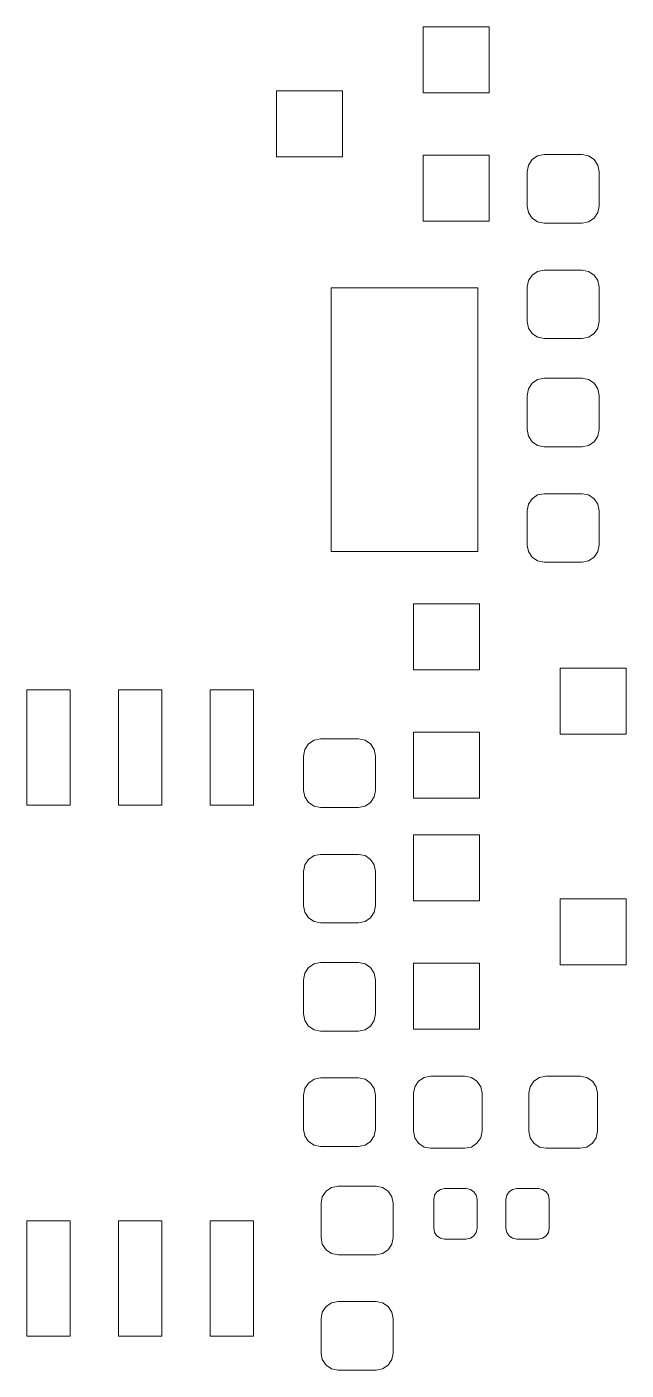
# Model space of a CAD drawing. Header units: millimetres. Extents: x -38 to 35, y -96 to 126.
# Drawn here: x 26.98 to 35.29, y 107.72 to 126.34 of the extents above; entities that cross this region are included whole.
import ezdxf

# ---------------------------------------------------------------- set-up
doc = ezdxf.new("R2010")
doc.units = ezdxf.units.MM
doc.header["$MEASUREMENT"] = 0
doc.layers.add('Layer 1', color=7, linetype='Continuous')

msp = doc.modelspace()

# ---------------------------------------------------------------- linework, layer by layer
at = {"layer": 'Layer 1', "lineweight": 9}
for points, knots in [([(33.3929, 126.3402), (33.3929, 126.3402), (32.4785, 126.3402), (32.4785, 126.3402), (32.4785, 126.3402), (32.4785, 126.3402), (32.4785, 125.4258), (32.4785, 125.4258), (32.4785, 125.4258), (32.4785, 125.4258), (33.3929, 125.4258), (33.3929, 125.4258), (33.3929, 125.4258), (33.3929, 125.4258), (33.3929, 126.3402), (33.3929, 126.3402)], [0, 0, 0, 0, 0.2, 0.2, 0.2, 0.2, 0.4, 0.4, 0.4, 0.4, 0.6, 0.6, 0.6, 0.6, 1, 1, 1, 1]), ([(31.3609, 125.4512), (31.3609, 125.4512), (30.4465, 125.4512), (30.4465, 125.4512), (30.4465, 125.4512), (30.4465, 125.4512), (30.4465, 124.5368), (30.4465, 124.5368), (30.4465, 124.5368), (30.4465, 124.5368), (31.3609, 124.5368), (31.3609, 124.5368), (31.3609, 124.5368), (31.3609, 124.5368), (31.3609, 125.4512), (31.3609, 125.4512)], [0, 0, 0, 0, 0.2, 0.2, 0.2, 0.2, 0.4, 0.4, 0.4, 0.4, 0.6, 0.6, 0.6, 0.6, 1, 1, 1, 1]), ([(33.3929, 124.5622), (33.3929, 124.5622), (32.4785, 124.5622), (32.4785, 124.5622), (32.4785, 124.5622), (32.4785, 124.5622), (32.4785, 123.6478), (32.4785, 123.6478), (32.4785, 123.6478), (32.4785, 123.6478), (33.3929, 123.6478), (33.3929, 123.6478), (33.3929, 123.6478), (33.3929, 123.6478), (33.3929, 124.5622), (33.3929, 124.5622)], [0, 0, 0, 0, 0.2, 0.2, 0.2, 0.2, 0.4, 0.4, 0.4, 0.4, 0.6, 0.6, 0.6, 0.6, 1, 1, 1, 1]), ([(34.1572, 124.569), (34.1572, 124.569), (34.0663, 124.5509), (34.0663, 124.5509), (34.0663, 124.5509), (34.0663, 124.5509), (33.9893, 124.4994), (33.9893, 124.4994), (33.9893, 124.4994), (33.9893, 124.4994), (33.9378, 124.4224), (33.9378, 124.4224), (33.9378, 124.4224), (33.9378, 124.4224), (33.9197, 124.3315), (33.9197, 124.3315), (33.9197, 124.3315), (33.9197, 124.3315), (33.9197, 123.8565), (33.9197, 123.8565), (33.9197, 123.8565), (33.9197, 123.8565), (33.9378, 123.7656), (33.9378, 123.7656), (33.9378, 123.7656), (33.9378, 123.7656), (33.9893, 123.6886), (33.9893, 123.6886), (33.9893, 123.6886), (33.9893, 123.6886), (34.0663, 123.6371), (34.0663, 123.6371), (34.0663, 123.6371), (34.0663, 123.6371), (34.1572, 123.619), (34.1572, 123.619), (34.1572, 123.619), (34.1572, 123.619), (34.6822, 123.619), (34.6822, 123.619), (34.6822, 123.619), (34.6822, 123.619), (34.7731, 123.6371), (34.7731, 123.6371), (34.7731, 123.6371), (34.7731, 123.6371), (34.8501, 123.6886), (34.8501, 123.6886), (34.8501, 123.6886), (34.8501, 123.6886), (34.9016, 123.7656), (34.9016, 123.7656), (34.9016, 123.7656), (34.9016, 123.7656), (34.9197, 123.8565), (34.9197, 123.8565), (34.9197, 123.8565), (34.9197, 123.8565), (34.9197, 124.3315), (34.9197, 124.3315), (34.9197, 124.3315), (34.9197, 124.3315), (34.9016, 124.4224), (34.9016, 124.4224), (34.9016, 124.4224), (34.9016, 124.4224), (34.8501, 124.4994), (34.8501, 124.4994), (34.8501, 124.4994), (34.8501, 124.4994), (34.7731, 124.5509), (34.7731, 124.5509), (34.7731, 124.5509), (34.7731, 124.5509), (34.6822, 124.569), (34.6822, 124.569), (34.6822, 124.569), (34.6822, 124.569), (34.1572, 124.569), (34.1572, 124.569)], [0, 0, 0, 0, 0.047619, 0.047619, 0.047619, 0.047619, 0.0952381, 0.0952381, 0.0952381, 0.0952381, 0.1428571, 0.1428571, 0.1428571, 0.1428571, 0.1904762, 0.1904762, 0.1904762, 0.1904762, 0.2380952, 0.2380952, 0.2380952, 0.2380952, 0.2857143, 0.2857143, 0.2857143, 0.2857143, 0.3333333, 0.3333333, 0.3333333, 0.3333333, 0.3809524, 0.3809524, 0.3809524, 0.3809524, 0.4285714, 0.4285714, 0.4285714, 0.4285714, 0.4761905, 0.4761905, 0.4761905, 0.4761905, 0.5238095, 0.5238095, 0.5238095, 0.5238095, 0.5714286, 0.5714286, 0.5714286, 0.5714286, 0.6190476, 0.6190476, 0.6190476, 0.6190476, 0.6666667, 0.6666667, 0.6666667, 0.6666667, 0.7142857, 0.7142857, 0.7142857, 0.7142857, 0.7619048, 0.7619048, 0.7619048, 0.7619048, 0.8095238, 0.8095238, 0.8095238, 0.8095238, 0.8571429, 0.8571429, 0.8571429, 0.8571429, 0.9047619, 0.9047619, 0.9047619, 0.9047619, 1, 1, 1, 1]), ([(34.1572, 122.969), (34.1572, 122.969), (34.0663, 122.9509), (34.0663, 122.9509), (34.0663, 122.9509), (34.0663, 122.9509), (33.9893, 122.8994), (33.9893, 122.8994), (33.9893, 122.8994), (33.9893, 122.8994), (33.9378, 122.8224), (33.9378, 122.8224), (33.9378, 122.8224), (33.9378, 122.8224), (33.9197, 122.7315), (33.9197, 122.7315), (33.9197, 122.7315), (33.9197, 122.7315), (33.9197, 122.2565), (33.9197, 122.2565), (33.9197, 122.2565), (33.9197, 122.2565), (33.9378, 122.1656), (33.9378, 122.1656), (33.9378, 122.1656), (33.9378, 122.1656), (33.9893, 122.0886), (33.9893, 122.0886), (33.9893, 122.0886), (33.9893, 122.0886), (34.0663, 122.0371), (34.0663, 122.0371), (34.0663, 122.0371), (34.0663, 122.0371), (34.1572, 122.019), (34.1572, 122.019), (34.1572, 122.019), (34.1572, 122.019), (34.6822, 122.019), (34.6822, 122.019), (34.6822, 122.019), (34.6822, 122.019), (34.7731, 122.0371), (34.7731, 122.0371), (34.7731, 122.0371), (34.7731, 122.0371), (34.8501, 122.0886), (34.8501, 122.0886), (34.8501, 122.0886), (34.8501, 122.0886), (34.9016, 122.1656), (34.9016, 122.1656), (34.9016, 122.1656), (34.9016, 122.1656), (34.9197, 122.2565), (34.9197, 122.2565), (34.9197, 122.2565), (34.9197, 122.2565), (34.9197, 122.7315), (34.9197, 122.7315), (34.9197, 122.7315), (34.9197, 122.7315), (34.9016, 122.8224), (34.9016, 122.8224), (34.9016, 122.8224), (34.9016, 122.8224), (34.8501, 122.8994), (34.8501, 122.8994), (34.8501, 122.8994), (34.8501, 122.8994), (34.7731, 122.9509), (34.7731, 122.9509), (34.7731, 122.9509), (34.7731, 122.9509), (34.6822, 122.969), (34.6822, 122.969), (34.6822, 122.969), (34.6822, 122.969), (34.1572, 122.969), (34.1572, 122.969)], [0, 0, 0, 0, 0.047619, 0.047619, 0.047619, 0.047619, 0.0952381, 0.0952381, 0.0952381, 0.0952381, 0.1428571, 0.1428571, 0.1428571, 0.1428571, 0.1904762, 0.1904762, 0.1904762, 0.1904762, 0.2380952, 0.2380952, 0.2380952, 0.2380952, 0.2857143, 0.2857143, 0.2857143, 0.2857143, 0.3333333, 0.3333333, 0.3333333, 0.3333333, 0.3809524, 0.3809524, 0.3809524, 0.3809524, 0.4285714, 0.4285714, 0.4285714, 0.4285714, 0.4761905, 0.4761905, 0.4761905, 0.4761905, 0.5238095, 0.5238095, 0.5238095, 0.5238095, 0.5714286, 0.5714286, 0.5714286, 0.5714286, 0.6190476, 0.6190476, 0.6190476, 0.6190476, 0.6666667, 0.6666667, 0.6666667, 0.6666667, 0.7142857, 0.7142857, 0.7142857, 0.7142857, 0.7619048, 0.7619048, 0.7619048, 0.7619048, 0.8095238, 0.8095238, 0.8095238, 0.8095238, 0.8571429, 0.8571429, 0.8571429, 0.8571429, 0.9047619, 0.9047619, 0.9047619, 0.9047619, 1, 1, 1, 1]), ([(33.2377, 122.7228), (33.2377, 122.7228), (31.2057, 122.7228), (31.2057, 122.7228), (31.2057, 122.7228), (31.2057, 122.7228), (31.2057, 119.0652), (31.2057, 119.0652), (31.2057, 119.0652), (31.2057, 119.0652), (33.2377, 119.0652), (33.2377, 119.0652), (33.2377, 119.0652), (33.2377, 119.0652), (33.2377, 122.7228), (33.2377, 122.7228)], [0, 0, 0, 0, 0.2, 0.2, 0.2, 0.2, 0.4, 0.4, 0.4, 0.4, 0.6, 0.6, 0.6, 0.6, 1, 1, 1, 1]), ([(34.6822, 120.519), (34.6822, 120.519), (34.7731, 120.5371), (34.7731, 120.5371), (34.7731, 120.5371), (34.7731, 120.5371), (34.8501, 120.5886), (34.8501, 120.5886), (34.8501, 120.5886), (34.8501, 120.5886), (34.9016, 120.6656), (34.9016, 120.6656), (34.9016, 120.6656), (34.9016, 120.6656), (34.9197, 120.7565), (34.9197, 120.7565), (34.9197, 120.7565), (34.9197, 120.7565), (34.9197, 121.2315), (34.9197, 121.2315), (34.9197, 121.2315), (34.9197, 121.2315), (34.9016, 121.3224), (34.9016, 121.3224), (34.9016, 121.3224), (34.9016, 121.3224), (34.8501, 121.3994), (34.8501, 121.3994), (34.8501, 121.3994), (34.8501, 121.3994), (34.7731, 121.4509), (34.7731, 121.4509), (34.7731, 121.4509), (34.7731, 121.4509), (34.6822, 121.469), (34.6822, 121.469), (34.6822, 121.469), (34.6822, 121.469), (34.1572, 121.469), (34.1572, 121.469), (34.1572, 121.469), (34.1572, 121.469), (34.0663, 121.4509), (34.0663, 121.4509), (34.0663, 121.4509), (34.0663, 121.4509), (33.9893, 121.3994), (33.9893, 121.3994), (33.9893, 121.3994), (33.9893, 121.3994), (33.9378, 121.3224), (33.9378, 121.3224), (33.9378, 121.3224), (33.9378, 121.3224), (33.9197, 121.2315), (33.9197, 121.2315), (33.9197, 121.2315), (33.9197, 121.2315), (33.9197, 120.7565), (33.9197, 120.7565), (33.9197, 120.7565), (33.9197, 120.7565), (33.9378, 120.6656), (33.9378, 120.6656), (33.9378, 120.6656), (33.9378, 120.6656), (33.9893, 120.5886), (33.9893, 120.5886), (33.9893, 120.5886), (33.9893, 120.5886), (34.0663, 120.5371), (34.0663, 120.5371), (34.0663, 120.5371), (34.0663, 120.5371), (34.1572, 120.519), (34.1572, 120.519), (34.1572, 120.519), (34.1572, 120.519), (34.6822, 120.519), (34.6822, 120.519)], [0, 0, 0, 0, 0.047619, 0.047619, 0.047619, 0.047619, 0.0952381, 0.0952381, 0.0952381, 0.0952381, 0.1428571, 0.1428571, 0.1428571, 0.1428571, 0.1904762, 0.1904762, 0.1904762, 0.1904762, 0.2380952, 0.2380952, 0.2380952, 0.2380952, 0.2857143, 0.2857143, 0.2857143, 0.2857143, 0.3333333, 0.3333333, 0.3333333, 0.3333333, 0.3809524, 0.3809524, 0.3809524, 0.3809524, 0.4285714, 0.4285714, 0.4285714, 0.4285714, 0.4761905, 0.4761905, 0.4761905, 0.4761905, 0.5238095, 0.5238095, 0.5238095, 0.5238095, 0.5714286, 0.5714286, 0.5714286, 0.5714286, 0.6190476, 0.6190476, 0.6190476, 0.6190476, 0.6666667, 0.6666667, 0.6666667, 0.6666667, 0.7142857, 0.7142857, 0.7142857, 0.7142857, 0.7619048, 0.7619048, 0.7619048, 0.7619048, 0.8095238, 0.8095238, 0.8095238, 0.8095238, 0.8571429, 0.8571429, 0.8571429, 0.8571429, 0.9047619, 0.9047619, 0.9047619, 0.9047619, 1, 1, 1, 1]), ([(34.6822, 118.919), (34.6822, 118.919), (34.7731, 118.9371), (34.7731, 118.9371), (34.7731, 118.9371), (34.7731, 118.9371), (34.8501, 118.9886), (34.8501, 118.9886), (34.8501, 118.9886), (34.8501, 118.9886), (34.9016, 119.0656), (34.9016, 119.0656), (34.9016, 119.0656), (34.9016, 119.0656), (34.9197, 119.1565), (34.9197, 119.1565), (34.9197, 119.1565), (34.9197, 119.1565), (34.9197, 119.6315), (34.9197, 119.6315), (34.9197, 119.6315), (34.9197, 119.6315), (34.9016, 119.7224), (34.9016, 119.7224), (34.9016, 119.7224), (34.9016, 119.7224), (34.8501, 119.7994), (34.8501, 119.7994), (34.8501, 119.7994), (34.8501, 119.7994), (34.7731, 119.8509), (34.7731, 119.8509), (34.7731, 119.8509), (34.7731, 119.8509), (34.6822, 119.869), (34.6822, 119.869), (34.6822, 119.869), (34.6822, 119.869), (34.1572, 119.869), (34.1572, 119.869), (34.1572, 119.869), (34.1572, 119.869), (34.0663, 119.8509), (34.0663, 119.8509), (34.0663, 119.8509), (34.0663, 119.8509), (33.9893, 119.7994), (33.9893, 119.7994), (33.9893, 119.7994), (33.9893, 119.7994), (33.9378, 119.7224), (33.9378, 119.7224), (33.9378, 119.7224), (33.9378, 119.7224), (33.9197, 119.6315), (33.9197, 119.6315), (33.9197, 119.6315), (33.9197, 119.6315), (33.9197, 119.1565), (33.9197, 119.1565), (33.9197, 119.1565), (33.9197, 119.1565), (33.9378, 119.0656), (33.9378, 119.0656), (33.9378, 119.0656), (33.9378, 119.0656), (33.9893, 118.9886), (33.9893, 118.9886), (33.9893, 118.9886), (33.9893, 118.9886), (34.0663, 118.9371), (34.0663, 118.9371), (34.0663, 118.9371), (34.0663, 118.9371), (34.1572, 118.919), (34.1572, 118.919), (34.1572, 118.919), (34.1572, 118.919), (34.6822, 118.919), (34.6822, 118.919)], [0, 0, 0, 0, 0.047619, 0.047619, 0.047619, 0.047619, 0.0952381, 0.0952381, 0.0952381, 0.0952381, 0.1428571, 0.1428571, 0.1428571, 0.1428571, 0.1904762, 0.1904762, 0.1904762, 0.1904762, 0.2380952, 0.2380952, 0.2380952, 0.2380952, 0.2857143, 0.2857143, 0.2857143, 0.2857143, 0.3333333, 0.3333333, 0.3333333, 0.3333333, 0.3809524, 0.3809524, 0.3809524, 0.3809524, 0.4285714, 0.4285714, 0.4285714, 0.4285714, 0.4761905, 0.4761905, 0.4761905, 0.4761905, 0.5238095, 0.5238095, 0.5238095, 0.5238095, 0.5714286, 0.5714286, 0.5714286, 0.5714286, 0.6190476, 0.6190476, 0.6190476, 0.6190476, 0.6666667, 0.6666667, 0.6666667, 0.6666667, 0.7142857, 0.7142857, 0.7142857, 0.7142857, 0.7619048, 0.7619048, 0.7619048, 0.7619048, 0.8095238, 0.8095238, 0.8095238, 0.8095238, 0.8571429, 0.8571429, 0.8571429, 0.8571429, 0.9047619, 0.9047619, 0.9047619, 0.9047619, 1, 1, 1, 1]), ([(32.3465, 117.4258), (32.3465, 117.4258), (33.2609, 117.4258), (33.2609, 117.4258), (33.2609, 117.4258), (33.2609, 117.4258), (33.2609, 118.3402), (33.2609, 118.3402), (33.2609, 118.3402), (33.2609, 118.3402), (32.3465, 118.3402), (32.3465, 118.3402), (32.3465, 118.3402), (32.3465, 118.3402), (32.3465, 117.4258), (32.3465, 117.4258)], [0, 0, 0, 0, 0.2, 0.2, 0.2, 0.2, 0.4, 0.4, 0.4, 0.4, 0.6, 0.6, 0.6, 0.6, 1, 1, 1, 1]), ([(34.3785, 116.5368), (34.3785, 116.5368), (35.2929, 116.5368), (35.2929, 116.5368), (35.2929, 116.5368), (35.2929, 116.5368), (35.2929, 117.4512), (35.2929, 117.4512), (35.2929, 117.4512), (35.2929, 117.4512), (34.3785, 117.4512), (34.3785, 117.4512), (34.3785, 117.4512), (34.3785, 117.4512), (34.3785, 116.5368), (34.3785, 116.5368)], [0, 0, 0, 0, 0.2, 0.2, 0.2, 0.2, 0.4, 0.4, 0.4, 0.4, 0.6, 0.6, 0.6, 0.6, 1, 1, 1, 1]), ([(30.1247, 115.5505), (30.1247, 115.5505), (30.1247, 117.1505), (30.1247, 117.1505), (30.1247, 117.1505), (30.1247, 117.1505), (29.5247, 117.1505), (29.5247, 117.1505), (29.5247, 117.1505), (29.5247, 117.1505), (29.5247, 115.5505), (29.5247, 115.5505), (29.5247, 115.5505), (29.5247, 115.5505), (30.1247, 115.5505), (30.1247, 115.5505)], [0, 0, 0, 0, 0.2, 0.2, 0.2, 0.2, 0.4, 0.4, 0.4, 0.4, 0.6, 0.6, 0.6, 0.6, 1, 1, 1, 1]), ([(31.0572, 116.469), (31.0572, 116.469), (30.9663, 116.4509), (30.9663, 116.4509), (30.9663, 116.4509), (30.9663, 116.4509), (30.8893, 116.3994), (30.8893, 116.3994), (30.8893, 116.3994), (30.8893, 116.3994), (30.8378, 116.3224), (30.8378, 116.3224), (30.8378, 116.3224), (30.8378, 116.3224), (30.8197, 116.2315), (30.8197, 116.2315), (30.8197, 116.2315), (30.8197, 116.2315), (30.8197, 115.7565), (30.8197, 115.7565), (30.8197, 115.7565), (30.8197, 115.7565), (30.8378, 115.6656), (30.8378, 115.6656), (30.8378, 115.6656), (30.8378, 115.6656), (30.8893, 115.5886), (30.8893, 115.5886), (30.8893, 115.5886), (30.8893, 115.5886), (30.9663, 115.5371), (30.9663, 115.5371), (30.9663, 115.5371), (30.9663, 115.5371), (31.0572, 115.519), (31.0572, 115.519), (31.0572, 115.519), (31.0572, 115.519), (31.5822, 115.519), (31.5822, 115.519), (31.5822, 115.519), (31.5822, 115.519), (31.6731, 115.5371), (31.6731, 115.5371), (31.6731, 115.5371), (31.6731, 115.5371), (31.7501, 115.5886), (31.7501, 115.5886), (31.7501, 115.5886), (31.7501, 115.5886), (31.8016, 115.6656), (31.8016, 115.6656), (31.8016, 115.6656), (31.8016, 115.6656), (31.8197, 115.7565), (31.8197, 115.7565), (31.8197, 115.7565), (31.8197, 115.7565), (31.8197, 116.2315), (31.8197, 116.2315), (31.8197, 116.2315), (31.8197, 116.2315), (31.8016, 116.3224), (31.8016, 116.3224), (31.8016, 116.3224), (31.8016, 116.3224), (31.7501, 116.3994), (31.7501, 116.3994), (31.7501, 116.3994), (31.7501, 116.3994), (31.6731, 116.4509), (31.6731, 116.4509), (31.6731, 116.4509), (31.6731, 116.4509), (31.5822, 116.469), (31.5822, 116.469), (31.5822, 116.469), (31.5822, 116.469), (31.0572, 116.469), (31.0572, 116.469)], [0, 0, 0, 0, 0.047619, 0.047619, 0.047619, 0.047619, 0.0952381, 0.0952381, 0.0952381, 0.0952381, 0.1428571, 0.1428571, 0.1428571, 0.1428571, 0.1904762, 0.1904762, 0.1904762, 0.1904762, 0.2380952, 0.2380952, 0.2380952, 0.2380952, 0.2857143, 0.2857143, 0.2857143, 0.2857143, 0.3333333, 0.3333333, 0.3333333, 0.3333333, 0.3809524, 0.3809524, 0.3809524, 0.3809524, 0.4285714, 0.4285714, 0.4285714, 0.4285714, 0.4761905, 0.4761905, 0.4761905, 0.4761905, 0.5238095, 0.5238095, 0.5238095, 0.5238095, 0.5714286, 0.5714286, 0.5714286, 0.5714286, 0.6190476, 0.6190476, 0.6190476, 0.6190476, 0.6666667, 0.6666667, 0.6666667, 0.6666667, 0.7142857, 0.7142857, 0.7142857, 0.7142857, 0.7619048, 0.7619048, 0.7619048, 0.7619048, 0.8095238, 0.8095238, 0.8095238, 0.8095238, 0.8571429, 0.8571429, 0.8571429, 0.8571429, 0.9047619, 0.9047619, 0.9047619, 0.9047619, 1, 1, 1, 1]), ([(32.3465, 115.6478), (32.3465, 115.6478), (33.2609, 115.6478), (33.2609, 115.6478), (33.2609, 115.6478), (33.2609, 115.6478), (33.2609, 116.5622), (33.2609, 116.5622), (33.2609, 116.5622), (33.2609, 116.5622), (32.3465, 116.5622), (32.3465, 116.5622), (32.3465, 116.5622), (32.3465, 116.5622), (32.3465, 115.6478), (32.3465, 115.6478)], [0, 0, 0, 0, 0.2, 0.2, 0.2, 0.2, 0.4, 0.4, 0.4, 0.4, 0.6, 0.6, 0.6, 0.6, 1, 1, 1, 1]), ([(32.3465, 114.2258), (32.3465, 114.2258), (33.2609, 114.2258), (33.2609, 114.2258), (33.2609, 114.2258), (33.2609, 114.2258), (33.2609, 115.1402), (33.2609, 115.1402), (33.2609, 115.1402), (33.2609, 115.1402), (32.3465, 115.1402), (32.3465, 115.1402), (32.3465, 115.1402), (32.3465, 115.1402), (32.3465, 114.2258), (32.3465, 114.2258)], [0, 0, 0, 0, 0.2, 0.2, 0.2, 0.2, 0.4, 0.4, 0.4, 0.4, 0.6, 0.6, 0.6, 0.6, 1, 1, 1, 1]), ([(31.0572, 114.869), (31.0572, 114.869), (30.9663, 114.8509), (30.9663, 114.8509), (30.9663, 114.8509), (30.9663, 114.8509), (30.8893, 114.7994), (30.8893, 114.7994), (30.8893, 114.7994), (30.8893, 114.7994), (30.8378, 114.7224), (30.8378, 114.7224), (30.8378, 114.7224), (30.8378, 114.7224), (30.8197, 114.6315), (30.8197, 114.6315), (30.8197, 114.6315), (30.8197, 114.6315), (30.8197, 114.1565), (30.8197, 114.1565), (30.8197, 114.1565), (30.8197, 114.1565), (30.8378, 114.0656), (30.8378, 114.0656), (30.8378, 114.0656), (30.8378, 114.0656), (30.8893, 113.9886), (30.8893, 113.9886), (30.8893, 113.9886), (30.8893, 113.9886), (30.9663, 113.9371), (30.9663, 113.9371), (30.9663, 113.9371), (30.9663, 113.9371), (31.0572, 113.919), (31.0572, 113.919), (31.0572, 113.919), (31.0572, 113.919), (31.5822, 113.919), (31.5822, 113.919), (31.5822, 113.919), (31.5822, 113.919), (31.6731, 113.9371), (31.6731, 113.9371), (31.6731, 113.9371), (31.6731, 113.9371), (31.7501, 113.9886), (31.7501, 113.9886), (31.7501, 113.9886), (31.7501, 113.9886), (31.8016, 114.0656), (31.8016, 114.0656), (31.8016, 114.0656), (31.8016, 114.0656), (31.8197, 114.1565), (31.8197, 114.1565), (31.8197, 114.1565), (31.8197, 114.1565), (31.8197, 114.6315), (31.8197, 114.6315), (31.8197, 114.6315), (31.8197, 114.6315), (31.8016, 114.7224), (31.8016, 114.7224), (31.8016, 114.7224), (31.8016, 114.7224), (31.7501, 114.7994), (31.7501, 114.7994), (31.7501, 114.7994), (31.7501, 114.7994), (31.6731, 114.8509), (31.6731, 114.8509), (31.6731, 114.8509), (31.6731, 114.8509), (31.5822, 114.869), (31.5822, 114.869), (31.5822, 114.869), (31.5822, 114.869), (31.0572, 114.869), (31.0572, 114.869)], [0, 0, 0, 0, 0.047619, 0.047619, 0.047619, 0.047619, 0.0952381, 0.0952381, 0.0952381, 0.0952381, 0.1428571, 0.1428571, 0.1428571, 0.1428571, 0.1904762, 0.1904762, 0.1904762, 0.1904762, 0.2380952, 0.2380952, 0.2380952, 0.2380952, 0.2857143, 0.2857143, 0.2857143, 0.2857143, 0.3333333, 0.3333333, 0.3333333, 0.3333333, 0.3809524, 0.3809524, 0.3809524, 0.3809524, 0.4285714, 0.4285714, 0.4285714, 0.4285714, 0.4761905, 0.4761905, 0.4761905, 0.4761905, 0.5238095, 0.5238095, 0.5238095, 0.5238095, 0.5714286, 0.5714286, 0.5714286, 0.5714286, 0.6190476, 0.6190476, 0.6190476, 0.6190476, 0.6666667, 0.6666667, 0.6666667, 0.6666667, 0.7142857, 0.7142857, 0.7142857, 0.7142857, 0.7619048, 0.7619048, 0.7619048, 0.7619048, 0.8095238, 0.8095238, 0.8095238, 0.8095238, 0.8571429, 0.8571429, 0.8571429, 0.8571429, 0.9047619, 0.9047619, 0.9047619, 0.9047619, 1, 1, 1, 1]), ([(34.3785, 113.3368), (34.3785, 113.3368), (35.2929, 113.3368), (35.2929, 113.3368), (35.2929, 113.3368), (35.2929, 113.3368), (35.2929, 114.2512), (35.2929, 114.2512), (35.2929, 114.2512), (35.2929, 114.2512), (34.3785, 114.2512), (34.3785, 114.2512), (34.3785, 114.2512), (34.3785, 114.2512), (34.3785, 113.3368), (34.3785, 113.3368)], [0, 0, 0, 0, 0.2, 0.2, 0.2, 0.2, 0.4, 0.4, 0.4, 0.4, 0.6, 0.6, 0.6, 0.6, 1, 1, 1, 1]), ([(31.5822, 112.419), (31.5822, 112.419), (31.6731, 112.4371), (31.6731, 112.4371), (31.6731, 112.4371), (31.6731, 112.4371), (31.7501, 112.4886), (31.7501, 112.4886), (31.7501, 112.4886), (31.7501, 112.4886), (31.8016, 112.5656), (31.8016, 112.5656), (31.8016, 112.5656), (31.8016, 112.5656), (31.8197, 112.6565), (31.8197, 112.6565), (31.8197, 112.6565), (31.8197, 112.6565), (31.8197, 113.1315), (31.8197, 113.1315), (31.8197, 113.1315), (31.8197, 113.1315), (31.8016, 113.2224), (31.8016, 113.2224), (31.8016, 113.2224), (31.8016, 113.2224), (31.7501, 113.2994), (31.7501, 113.2994), (31.7501, 113.2994), (31.7501, 113.2994), (31.6731, 113.3509), (31.6731, 113.3509), (31.6731, 113.3509), (31.6731, 113.3509), (31.5822, 113.369), (31.5822, 113.369), (31.5822, 113.369), (31.5822, 113.369), (31.0572, 113.369), (31.0572, 113.369), (31.0572, 113.369), (31.0572, 113.369), (30.9663, 113.3509), (30.9663, 113.3509), (30.9663, 113.3509), (30.9663, 113.3509), (30.8893, 113.2994), (30.8893, 113.2994), (30.8893, 113.2994), (30.8893, 113.2994), (30.8378, 113.2224), (30.8378, 113.2224), (30.8378, 113.2224), (30.8378, 113.2224), (30.8197, 113.1315), (30.8197, 113.1315), (30.8197, 113.1315), (30.8197, 113.1315), (30.8197, 112.6565), (30.8197, 112.6565), (30.8197, 112.6565), (30.8197, 112.6565), (30.8378, 112.5656), (30.8378, 112.5656), (30.8378, 112.5656), (30.8378, 112.5656), (30.8893, 112.4886), (30.8893, 112.4886), (30.8893, 112.4886), (30.8893, 112.4886), (30.9663, 112.4371), (30.9663, 112.4371), (30.9663, 112.4371), (30.9663, 112.4371), (31.0572, 112.419), (31.0572, 112.419), (31.0572, 112.419), (31.0572, 112.419), (31.5822, 112.419), (31.5822, 112.419)], [0, 0, 0, 0, 0.047619, 0.047619, 0.047619, 0.047619, 0.0952381, 0.0952381, 0.0952381, 0.0952381, 0.1428571, 0.1428571, 0.1428571, 0.1428571, 0.1904762, 0.1904762, 0.1904762, 0.1904762, 0.2380952, 0.2380952, 0.2380952, 0.2380952, 0.2857143, 0.2857143, 0.2857143, 0.2857143, 0.3333333, 0.3333333, 0.3333333, 0.3333333, 0.3809524, 0.3809524, 0.3809524, 0.3809524, 0.4285714, 0.4285714, 0.4285714, 0.4285714, 0.4761905, 0.4761905, 0.4761905, 0.4761905, 0.5238095, 0.5238095, 0.5238095, 0.5238095, 0.5714286, 0.5714286, 0.5714286, 0.5714286, 0.6190476, 0.6190476, 0.6190476, 0.6190476, 0.6666667, 0.6666667, 0.6666667, 0.6666667, 0.7142857, 0.7142857, 0.7142857, 0.7142857, 0.7619048, 0.7619048, 0.7619048, 0.7619048, 0.8095238, 0.8095238, 0.8095238, 0.8095238, 0.8571429, 0.8571429, 0.8571429, 0.8571429, 0.9047619, 0.9047619, 0.9047619, 0.9047619, 1, 1, 1, 1]), ([(32.3465, 112.4478), (32.3465, 112.4478), (33.2609, 112.4478), (33.2609, 112.4478), (33.2609, 112.4478), (33.2609, 112.4478), (33.2609, 113.3622), (33.2609, 113.3622), (33.2609, 113.3622), (33.2609, 113.3622), (32.3465, 113.3622), (32.3465, 113.3622), (32.3465, 113.3622), (32.3465, 113.3622), (32.3465, 112.4478), (32.3465, 112.4478)], [0, 0, 0, 0, 0.2, 0.2, 0.2, 0.2, 0.4, 0.4, 0.4, 0.4, 0.6, 0.6, 0.6, 0.6, 1, 1, 1, 1]), ([(31.5822, 110.819), (31.5822, 110.819), (31.6731, 110.8371), (31.6731, 110.8371), (31.6731, 110.8371), (31.6731, 110.8371), (31.7501, 110.8886), (31.7501, 110.8886), (31.7501, 110.8886), (31.7501, 110.8886), (31.8016, 110.9656), (31.8016, 110.9656), (31.8016, 110.9656), (31.8016, 110.9656), (31.8197, 111.0565), (31.8197, 111.0565), (31.8197, 111.0565), (31.8197, 111.0565), (31.8197, 111.5315), (31.8197, 111.5315), (31.8197, 111.5315), (31.8197, 111.5315), (31.8016, 111.6224), (31.8016, 111.6224), (31.8016, 111.6224), (31.8016, 111.6224), (31.7501, 111.6994), (31.7501, 111.6994), (31.7501, 111.6994), (31.7501, 111.6994), (31.6731, 111.7509), (31.6731, 111.7509), (31.6731, 111.7509), (31.6731, 111.7509), (31.5822, 111.769), (31.5822, 111.769), (31.5822, 111.769), (31.5822, 111.769), (31.0572, 111.769), (31.0572, 111.769), (31.0572, 111.769), (31.0572, 111.769), (30.9663, 111.7509), (30.9663, 111.7509), (30.9663, 111.7509), (30.9663, 111.7509), (30.8893, 111.6994), (30.8893, 111.6994), (30.8893, 111.6994), (30.8893, 111.6994), (30.8378, 111.6224), (30.8378, 111.6224), (30.8378, 111.6224), (30.8378, 111.6224), (30.8197, 111.5315), (30.8197, 111.5315), (30.8197, 111.5315), (30.8197, 111.5315), (30.8197, 111.0565), (30.8197, 111.0565), (30.8197, 111.0565), (30.8197, 111.0565), (30.8378, 110.9656), (30.8378, 110.9656), (30.8378, 110.9656), (30.8378, 110.9656), (30.8893, 110.8886), (30.8893, 110.8886), (30.8893, 110.8886), (30.8893, 110.8886), (30.9663, 110.8371), (30.9663, 110.8371), (30.9663, 110.8371), (30.9663, 110.8371), (31.0572, 110.819), (31.0572, 110.819), (31.0572, 110.819), (31.0572, 110.819), (31.5822, 110.819), (31.5822, 110.819)], [0, 0, 0, 0, 0.047619, 0.047619, 0.047619, 0.047619, 0.0952381, 0.0952381, 0.0952381, 0.0952381, 0.1428571, 0.1428571, 0.1428571, 0.1428571, 0.1904762, 0.1904762, 0.1904762, 0.1904762, 0.2380952, 0.2380952, 0.2380952, 0.2380952, 0.2857143, 0.2857143, 0.2857143, 0.2857143, 0.3333333, 0.3333333, 0.3333333, 0.3333333, 0.3809524, 0.3809524, 0.3809524, 0.3809524, 0.4285714, 0.4285714, 0.4285714, 0.4285714, 0.4761905, 0.4761905, 0.4761905, 0.4761905, 0.5238095, 0.5238095, 0.5238095, 0.5238095, 0.5714286, 0.5714286, 0.5714286, 0.5714286, 0.6190476, 0.6190476, 0.6190476, 0.6190476, 0.6666667, 0.6666667, 0.6666667, 0.6666667, 0.7142857, 0.7142857, 0.7142857, 0.7142857, 0.7619048, 0.7619048, 0.7619048, 0.7619048, 0.8095238, 0.8095238, 0.8095238, 0.8095238, 0.8571429, 0.8571429, 0.8571429, 0.8571429, 0.9047619, 0.9047619, 0.9047619, 0.9047619, 1, 1, 1, 1]), ([(33.2947, 111.5565), (33.2947, 111.5565), (33.2766, 111.6474), (33.2766, 111.6474), (33.2766, 111.6474), (33.2766, 111.6474), (33.2251, 111.7244), (33.2251, 111.7244), (33.2251, 111.7244), (33.2251, 111.7244), (33.1481, 111.7759), (33.1481, 111.7759), (33.1481, 111.7759), (33.1481, 111.7759), (33.0572, 111.794), (33.0572, 111.794), (33.0572, 111.794), (33.0572, 111.794), (32.5822, 111.794), (32.5822, 111.794), (32.5822, 111.794), (32.5822, 111.794), (32.4913, 111.7759), (32.4913, 111.7759), (32.4913, 111.7759), (32.4913, 111.7759), (32.4143, 111.7244), (32.4143, 111.7244), (32.4143, 111.7244), (32.4143, 111.7244), (32.3628, 111.6474), (32.3628, 111.6474), (32.3628, 111.6474), (32.3628, 111.6474), (32.3447, 111.5565), (32.3447, 111.5565), (32.3447, 111.5565), (32.3447, 111.5565), (32.3447, 111.0315), (32.3447, 111.0315), (32.3447, 111.0315), (32.3447, 111.0315), (32.3628, 110.9406), (32.3628, 110.9406), (32.3628, 110.9406), (32.3628, 110.9406), (32.4143, 110.8636), (32.4143, 110.8636), (32.4143, 110.8636), (32.4143, 110.8636), (32.4913, 110.8121), (32.4913, 110.8121), (32.4913, 110.8121), (32.4913, 110.8121), (32.5822, 110.794), (32.5822, 110.794), (32.5822, 110.794), (32.5822, 110.794), (33.0572, 110.794), (33.0572, 110.794), (33.0572, 110.794), (33.0572, 110.794), (33.1481, 110.8121), (33.1481, 110.8121), (33.1481, 110.8121), (33.1481, 110.8121), (33.2251, 110.8636), (33.2251, 110.8636), (33.2251, 110.8636), (33.2251, 110.8636), (33.2766, 110.9406), (33.2766, 110.9406), (33.2766, 110.9406), (33.2766, 110.9406), (33.2947, 111.0315), (33.2947, 111.0315), (33.2947, 111.0315), (33.2947, 111.0315), (33.2947, 111.5565), (33.2947, 111.5565)], [0, 0, 0, 0, 0.047619, 0.047619, 0.047619, 0.047619, 0.0952381, 0.0952381, 0.0952381, 0.0952381, 0.1428571, 0.1428571, 0.1428571, 0.1428571, 0.1904762, 0.1904762, 0.1904762, 0.1904762, 0.2380952, 0.2380952, 0.2380952, 0.2380952, 0.2857143, 0.2857143, 0.2857143, 0.2857143, 0.3333333, 0.3333333, 0.3333333, 0.3333333, 0.3809524, 0.3809524, 0.3809524, 0.3809524, 0.4285714, 0.4285714, 0.4285714, 0.4285714, 0.4761905, 0.4761905, 0.4761905, 0.4761905, 0.5238095, 0.5238095, 0.5238095, 0.5238095, 0.5714286, 0.5714286, 0.5714286, 0.5714286, 0.6190476, 0.6190476, 0.6190476, 0.6190476, 0.6666667, 0.6666667, 0.6666667, 0.6666667, 0.7142857, 0.7142857, 0.7142857, 0.7142857, 0.7619048, 0.7619048, 0.7619048, 0.7619048, 0.8095238, 0.8095238, 0.8095238, 0.8095238, 0.8571429, 0.8571429, 0.8571429, 0.8571429, 0.9047619, 0.9047619, 0.9047619, 0.9047619, 1, 1, 1, 1]), ([(34.8947, 111.5565), (34.8947, 111.5565), (34.8766, 111.6474), (34.8766, 111.6474), (34.8766, 111.6474), (34.8766, 111.6474), (34.8251, 111.7244), (34.8251, 111.7244), (34.8251, 111.7244), (34.8251, 111.7244), (34.7481, 111.7759), (34.7481, 111.7759), (34.7481, 111.7759), (34.7481, 111.7759), (34.6572, 111.794), (34.6572, 111.794), (34.6572, 111.794), (34.6572, 111.794), (34.1822, 111.794), (34.1822, 111.794), (34.1822, 111.794), (34.1822, 111.794), (34.0913, 111.7759), (34.0913, 111.7759), (34.0913, 111.7759), (34.0913, 111.7759), (34.0143, 111.7244), (34.0143, 111.7244), (34.0143, 111.7244), (34.0143, 111.7244), (33.9628, 111.6474), (33.9628, 111.6474), (33.9628, 111.6474), (33.9628, 111.6474), (33.9447, 111.5565), (33.9447, 111.5565), (33.9447, 111.5565), (33.9447, 111.5565), (33.9447, 111.0315), (33.9447, 111.0315), (33.9447, 111.0315), (33.9447, 111.0315), (33.9628, 110.9406), (33.9628, 110.9406), (33.9628, 110.9406), (33.9628, 110.9406), (34.0143, 110.8636), (34.0143, 110.8636), (34.0143, 110.8636), (34.0143, 110.8636), (34.0913, 110.8121), (34.0913, 110.8121), (34.0913, 110.8121), (34.0913, 110.8121), (34.1822, 110.794), (34.1822, 110.794), (34.1822, 110.794), (34.1822, 110.794), (34.6572, 110.794), (34.6572, 110.794), (34.6572, 110.794), (34.6572, 110.794), (34.7481, 110.8121), (34.7481, 110.8121), (34.7481, 110.8121), (34.7481, 110.8121), (34.8251, 110.8636), (34.8251, 110.8636), (34.8251, 110.8636), (34.8251, 110.8636), (34.8766, 110.9406), (34.8766, 110.9406), (34.8766, 110.9406), (34.8766, 110.9406), (34.8947, 111.0315), (34.8947, 111.0315), (34.8947, 111.0315), (34.8947, 111.0315), (34.8947, 111.5565), (34.8947, 111.5565)], [0, 0, 0, 0, 0.047619, 0.047619, 0.047619, 0.047619, 0.0952381, 0.0952381, 0.0952381, 0.0952381, 0.1428571, 0.1428571, 0.1428571, 0.1428571, 0.1904762, 0.1904762, 0.1904762, 0.1904762, 0.2380952, 0.2380952, 0.2380952, 0.2380952, 0.2857143, 0.2857143, 0.2857143, 0.2857143, 0.3333333, 0.3333333, 0.3333333, 0.3333333, 0.3809524, 0.3809524, 0.3809524, 0.3809524, 0.4285714, 0.4285714, 0.4285714, 0.4285714, 0.4761905, 0.4761905, 0.4761905, 0.4761905, 0.5238095, 0.5238095, 0.5238095, 0.5238095, 0.5714286, 0.5714286, 0.5714286, 0.5714286, 0.6190476, 0.6190476, 0.6190476, 0.6190476, 0.6666667, 0.6666667, 0.6666667, 0.6666667, 0.7142857, 0.7142857, 0.7142857, 0.7142857, 0.7619048, 0.7619048, 0.7619048, 0.7619048, 0.8095238, 0.8095238, 0.8095238, 0.8095238, 0.8571429, 0.8571429, 0.8571429, 0.8571429, 0.9047619, 0.9047619, 0.9047619, 0.9047619, 1, 1, 1, 1]), ([(31.3002, 110.269), (31.3002, 110.269), (31.2093, 110.2509), (31.2093, 110.2509), (31.2093, 110.2509), (31.2093, 110.2509), (31.1323, 110.1994), (31.1323, 110.1994), (31.1323, 110.1994), (31.1323, 110.1994), (31.0808, 110.1224), (31.0808, 110.1224), (31.0808, 110.1224), (31.0808, 110.1224), (31.0627, 110.0315), (31.0627, 110.0315), (31.0627, 110.0315), (31.0627, 110.0315), (31.0627, 109.5565), (31.0627, 109.5565), (31.0627, 109.5565), (31.0627, 109.5565), (31.0808, 109.4656), (31.0808, 109.4656), (31.0808, 109.4656), (31.0808, 109.4656), (31.1323, 109.3886), (31.1323, 109.3886), (31.1323, 109.3886), (31.1323, 109.3886), (31.2093, 109.3371), (31.2093, 109.3371), (31.2093, 109.3371), (31.2093, 109.3371), (31.3002, 109.319), (31.3002, 109.319), (31.3002, 109.319), (31.3002, 109.319), (31.8252, 109.319), (31.8252, 109.319), (31.8252, 109.319), (31.8252, 109.319), (31.9161, 109.3371), (31.9161, 109.3371), (31.9161, 109.3371), (31.9161, 109.3371), (31.9931, 109.3886), (31.9931, 109.3886), (31.9931, 109.3886), (31.9931, 109.3886), (32.0446, 109.4656), (32.0446, 109.4656), (32.0446, 109.4656), (32.0446, 109.4656), (32.0627, 109.5565), (32.0627, 109.5565), (32.0627, 109.5565), (32.0627, 109.5565), (32.0627, 110.0315), (32.0627, 110.0315), (32.0627, 110.0315), (32.0627, 110.0315), (32.0446, 110.1224), (32.0446, 110.1224), (32.0446, 110.1224), (32.0446, 110.1224), (31.9931, 110.1994), (31.9931, 110.1994), (31.9931, 110.1994), (31.9931, 110.1994), (31.9161, 110.2509), (31.9161, 110.2509), (31.9161, 110.2509), (31.9161, 110.2509), (31.8252, 110.269), (31.8252, 110.269), (31.8252, 110.269), (31.8252, 110.269), (31.3002, 110.269), (31.3002, 110.269)], [0, 0, 0, 0, 0.047619, 0.047619, 0.047619, 0.047619, 0.0952381, 0.0952381, 0.0952381, 0.0952381, 0.1428571, 0.1428571, 0.1428571, 0.1428571, 0.1904762, 0.1904762, 0.1904762, 0.1904762, 0.2380952, 0.2380952, 0.2380952, 0.2380952, 0.2857143, 0.2857143, 0.2857143, 0.2857143, 0.3333333, 0.3333333, 0.3333333, 0.3333333, 0.3809524, 0.3809524, 0.3809524, 0.3809524, 0.4285714, 0.4285714, 0.4285714, 0.4285714, 0.4761905, 0.4761905, 0.4761905, 0.4761905, 0.5238095, 0.5238095, 0.5238095, 0.5238095, 0.5714286, 0.5714286, 0.5714286, 0.5714286, 0.6190476, 0.6190476, 0.6190476, 0.6190476, 0.6666667, 0.6666667, 0.6666667, 0.6666667, 0.7142857, 0.7142857, 0.7142857, 0.7142857, 0.7619048, 0.7619048, 0.7619048, 0.7619048, 0.8095238, 0.8095238, 0.8095238, 0.8095238, 0.8571429, 0.8571429, 0.8571429, 0.8571429, 0.9047619, 0.9047619, 0.9047619, 0.9047619, 1, 1, 1, 1]), ([(32.6262, 109.6854), (32.6262, 109.6854), (32.6376, 109.628), (32.6376, 109.628), (32.6376, 109.628), (32.6376, 109.628), (32.6701, 109.5793), (32.6701, 109.5793), (32.6701, 109.5793), (32.6701, 109.5793), (32.7188, 109.5468), (32.7188, 109.5468), (32.7188, 109.5468), (32.7188, 109.5468), (32.7762, 109.5354), (32.7762, 109.5354), (32.7762, 109.5354), (32.7762, 109.5354), (33.0762, 109.5354), (33.0762, 109.5354), (33.0762, 109.5354), (33.0762, 109.5354), (33.1336, 109.5468), (33.1336, 109.5468), (33.1336, 109.5468), (33.1336, 109.5468), (33.1823, 109.5793), (33.1823, 109.5793), (33.1823, 109.5793), (33.1823, 109.5793), (33.2148, 109.628), (33.2148, 109.628), (33.2148, 109.628), (33.2148, 109.628), (33.2262, 109.6854), (33.2262, 109.6854), (33.2262, 109.6854), (33.2262, 109.6854), (33.2262, 110.0854), (33.2262, 110.0854), (33.2262, 110.0854), (33.2262, 110.0854), (33.2148, 110.1428), (33.2148, 110.1428), (33.2148, 110.1428), (33.2148, 110.1428), (33.1823, 110.1915), (33.1823, 110.1915), (33.1823, 110.1915), (33.1823, 110.1915), (33.1336, 110.224), (33.1336, 110.224), (33.1336, 110.224), (33.1336, 110.224), (33.0762, 110.2354), (33.0762, 110.2354), (33.0762, 110.2354), (33.0762, 110.2354), (32.7762, 110.2354), (32.7762, 110.2354), (32.7762, 110.2354), (32.7762, 110.2354), (32.7188, 110.224), (32.7188, 110.224), (32.7188, 110.224), (32.7188, 110.224), (32.6701, 110.1915), (32.6701, 110.1915), (32.6701, 110.1915), (32.6701, 110.1915), (32.6376, 110.1428), (32.6376, 110.1428), (32.6376, 110.1428), (32.6376, 110.1428), (32.6262, 110.0854), (32.6262, 110.0854), (32.6262, 110.0854), (32.6262, 110.0854), (32.6262, 109.6854), (32.6262, 109.6854)], [0, 0, 0, 0, 0.047619, 0.047619, 0.047619, 0.047619, 0.0952381, 0.0952381, 0.0952381, 0.0952381, 0.1428571, 0.1428571, 0.1428571, 0.1428571, 0.1904762, 0.1904762, 0.1904762, 0.1904762, 0.2380952, 0.2380952, 0.2380952, 0.2380952, 0.2857143, 0.2857143, 0.2857143, 0.2857143, 0.3333333, 0.3333333, 0.3333333, 0.3333333, 0.3809524, 0.3809524, 0.3809524, 0.3809524, 0.4285714, 0.4285714, 0.4285714, 0.4285714, 0.4761905, 0.4761905, 0.4761905, 0.4761905, 0.5238095, 0.5238095, 0.5238095, 0.5238095, 0.5714286, 0.5714286, 0.5714286, 0.5714286, 0.6190476, 0.6190476, 0.6190476, 0.6190476, 0.6666667, 0.6666667, 0.6666667, 0.6666667, 0.7142857, 0.7142857, 0.7142857, 0.7142857, 0.7619048, 0.7619048, 0.7619048, 0.7619048, 0.8095238, 0.8095238, 0.8095238, 0.8095238, 0.8571429, 0.8571429, 0.8571429, 0.8571429, 0.9047619, 0.9047619, 0.9047619, 0.9047619, 1, 1, 1, 1]), ([(33.6262, 109.6854), (33.6262, 109.6854), (33.6376, 109.628), (33.6376, 109.628), (33.6376, 109.628), (33.6376, 109.628), (33.6701, 109.5793), (33.6701, 109.5793), (33.6701, 109.5793), (33.6701, 109.5793), (33.7188, 109.5468), (33.7188, 109.5468), (33.7188, 109.5468), (33.7188, 109.5468), (33.7762, 109.5354), (33.7762, 109.5354), (33.7762, 109.5354), (33.7762, 109.5354), (34.0762, 109.5354), (34.0762, 109.5354), (34.0762, 109.5354), (34.0762, 109.5354), (34.1336, 109.5468), (34.1336, 109.5468), (34.1336, 109.5468), (34.1336, 109.5468), (34.1823, 109.5793), (34.1823, 109.5793), (34.1823, 109.5793), (34.1823, 109.5793), (34.2148, 109.628), (34.2148, 109.628), (34.2148, 109.628), (34.2148, 109.628), (34.2262, 109.6854), (34.2262, 109.6854), (34.2262, 109.6854), (34.2262, 109.6854), (34.2262, 110.0854), (34.2262, 110.0854), (34.2262, 110.0854), (34.2262, 110.0854), (34.2148, 110.1428), (34.2148, 110.1428), (34.2148, 110.1428), (34.2148, 110.1428), (34.1823, 110.1915), (34.1823, 110.1915), (34.1823, 110.1915), (34.1823, 110.1915), (34.1336, 110.224), (34.1336, 110.224), (34.1336, 110.224), (34.1336, 110.224), (34.0762, 110.2354), (34.0762, 110.2354), (34.0762, 110.2354), (34.0762, 110.2354), (33.7762, 110.2354), (33.7762, 110.2354), (33.7762, 110.2354), (33.7762, 110.2354), (33.7188, 110.224), (33.7188, 110.224), (33.7188, 110.224), (33.7188, 110.224), (33.6701, 110.1915), (33.6701, 110.1915), (33.6701, 110.1915), (33.6701, 110.1915), (33.6376, 110.1428), (33.6376, 110.1428), (33.6376, 110.1428), (33.6376, 110.1428), (33.6262, 110.0854), (33.6262, 110.0854), (33.6262, 110.0854), (33.6262, 110.0854), (33.6262, 109.6854), (33.6262, 109.6854)], [0, 0, 0, 0, 0.047619, 0.047619, 0.047619, 0.047619, 0.0952381, 0.0952381, 0.0952381, 0.0952381, 0.1428571, 0.1428571, 0.1428571, 0.1428571, 0.1904762, 0.1904762, 0.1904762, 0.1904762, 0.2380952, 0.2380952, 0.2380952, 0.2380952, 0.2857143, 0.2857143, 0.2857143, 0.2857143, 0.3333333, 0.3333333, 0.3333333, 0.3333333, 0.3809524, 0.3809524, 0.3809524, 0.3809524, 0.4285714, 0.4285714, 0.4285714, 0.4285714, 0.4761905, 0.4761905, 0.4761905, 0.4761905, 0.5238095, 0.5238095, 0.5238095, 0.5238095, 0.5714286, 0.5714286, 0.5714286, 0.5714286, 0.6190476, 0.6190476, 0.6190476, 0.6190476, 0.6666667, 0.6666667, 0.6666667, 0.6666667, 0.7142857, 0.7142857, 0.7142857, 0.7142857, 0.7619048, 0.7619048, 0.7619048, 0.7619048, 0.8095238, 0.8095238, 0.8095238, 0.8095238, 0.8571429, 0.8571429, 0.8571429, 0.8571429, 0.9047619, 0.9047619, 0.9047619, 0.9047619, 1, 1, 1, 1]), ([(31.3002, 108.669), (31.3002, 108.669), (31.2093, 108.6509), (31.2093, 108.6509), (31.2093, 108.6509), (31.2093, 108.6509), (31.1323, 108.5994), (31.1323, 108.5994), (31.1323, 108.5994), (31.1323, 108.5994), (31.0808, 108.5224), (31.0808, 108.5224), (31.0808, 108.5224), (31.0808, 108.5224), (31.0627, 108.4315), (31.0627, 108.4315), (31.0627, 108.4315), (31.0627, 108.4315), (31.0627, 107.9565), (31.0627, 107.9565), (31.0627, 107.9565), (31.0627, 107.9565), (31.0808, 107.8656), (31.0808, 107.8656), (31.0808, 107.8656), (31.0808, 107.8656), (31.1323, 107.7886), (31.1323, 107.7886), (31.1323, 107.7886), (31.1323, 107.7886), (31.2093, 107.7371), (31.2093, 107.7371), (31.2093, 107.7371), (31.2093, 107.7371), (31.3002, 107.719), (31.3002, 107.719), (31.3002, 107.719), (31.3002, 107.719), (31.8252, 107.719), (31.8252, 107.719), (31.8252, 107.719), (31.8252, 107.719), (31.9161, 107.7371), (31.9161, 107.7371), (31.9161, 107.7371), (31.9161, 107.7371), (31.9931, 107.7886), (31.9931, 107.7886), (31.9931, 107.7886), (31.9931, 107.7886), (32.0446, 107.8656), (32.0446, 107.8656), (32.0446, 107.8656), (32.0446, 107.8656), (32.0627, 107.9565), (32.0627, 107.9565), (32.0627, 107.9565), (32.0627, 107.9565), (32.0627, 108.4315), (32.0627, 108.4315), (32.0627, 108.4315), (32.0627, 108.4315), (32.0446, 108.5224), (32.0446, 108.5224), (32.0446, 108.5224), (32.0446, 108.5224), (31.9931, 108.5994), (31.9931, 108.5994), (31.9931, 108.5994), (31.9931, 108.5994), (31.9161, 108.6509), (31.9161, 108.6509), (31.9161, 108.6509), (31.9161, 108.6509), (31.8252, 108.669), (31.8252, 108.669), (31.8252, 108.669), (31.8252, 108.669), (31.3002, 108.669), (31.3002, 108.669)], [0, 0, 0, 0, 0.047619, 0.047619, 0.047619, 0.047619, 0.0952381, 0.0952381, 0.0952381, 0.0952381, 0.1428571, 0.1428571, 0.1428571, 0.1428571, 0.1904762, 0.1904762, 0.1904762, 0.1904762, 0.2380952, 0.2380952, 0.2380952, 0.2380952, 0.2857143, 0.2857143, 0.2857143, 0.2857143, 0.3333333, 0.3333333, 0.3333333, 0.3333333, 0.3809524, 0.3809524, 0.3809524, 0.3809524, 0.4285714, 0.4285714, 0.4285714, 0.4285714, 0.4761905, 0.4761905, 0.4761905, 0.4761905, 0.5238095, 0.5238095, 0.5238095, 0.5238095, 0.5714286, 0.5714286, 0.5714286, 0.5714286, 0.6190476, 0.6190476, 0.6190476, 0.6190476, 0.6666667, 0.6666667, 0.6666667, 0.6666667, 0.7142857, 0.7142857, 0.7142857, 0.7142857, 0.7619048, 0.7619048, 0.7619048, 0.7619048, 0.8095238, 0.8095238, 0.8095238, 0.8095238, 0.8571429, 0.8571429, 0.8571429, 0.8571429, 0.9047619, 0.9047619, 0.9047619, 0.9047619, 1, 1, 1, 1])]:
    msp.add_open_spline(points, degree=3, knots=knots, dxfattribs=at)
at = {"layer": 'Layer 1', "color": 250, "lineweight": 9}
for points in [[(27.5847, 115.5505), (27.5847, 115.5505), (27.5847, 117.1505), (27.5847, 117.1505), (27.5847, 117.1505), (27.5847, 117.1505), (26.9847, 117.1505), (26.9847, 117.1505), (26.9847, 117.1505), (26.9847, 117.1505), (26.9847, 115.5505), (26.9847, 115.5505), (26.9847, 115.5505), (26.9847, 115.5505), (27.5847, 115.5505), (27.5847, 115.5505)], [(28.8547, 115.5505), (28.8547, 115.5505), (28.8547, 117.1505), (28.8547, 117.1505), (28.8547, 117.1505), (28.8547, 117.1505), (28.2547, 117.1505), (28.2547, 117.1505), (28.2547, 117.1505), (28.2547, 117.1505), (28.2547, 115.5505), (28.2547, 115.5505), (28.2547, 115.5505), (28.2547, 115.5505), (28.8547, 115.5505), (28.8547, 115.5505)], [(27.5847, 108.1905), (27.5847, 108.1905), (27.5847, 109.7905), (27.5847, 109.7905), (27.5847, 109.7905), (27.5847, 109.7905), (26.9847, 109.7905), (26.9847, 109.7905), (26.9847, 109.7905), (26.9847, 109.7905), (26.9847, 108.1905), (26.9847, 108.1905), (26.9847, 108.1905), (26.9847, 108.1905), (27.5847, 108.1905), (27.5847, 108.1905)], [(28.8547, 108.1905), (28.8547, 108.1905), (28.8547, 109.7905), (28.8547, 109.7905), (28.8547, 109.7905), (28.8547, 109.7905), (28.2547, 109.7905), (28.2547, 109.7905), (28.2547, 109.7905), (28.2547, 109.7905), (28.2547, 108.1905), (28.2547, 108.1905), (28.2547, 108.1905), (28.2547, 108.1905), (28.8547, 108.1905), (28.8547, 108.1905)], [(30.1247, 108.1905), (30.1247, 108.1905), (30.1247, 109.7905), (30.1247, 109.7905), (30.1247, 109.7905), (30.1247, 109.7905), (29.5247, 109.7905), (29.5247, 109.7905), (29.5247, 109.7905), (29.5247, 109.7905), (29.5247, 108.1905), (29.5247, 108.1905), (29.5247, 108.1905), (29.5247, 108.1905), (30.1247, 108.1905), (30.1247, 108.1905)]]:
    msp.add_open_spline(points, degree=3, knots=[0, 0, 0, 0, 0.2, 0.2, 0.2, 0.2, 0.4, 0.4, 0.4, 0.4, 0.6, 0.6, 0.6, 0.6, 1, 1, 1, 1], dxfattribs=at)

doc.saveas('drawing.dxf')
